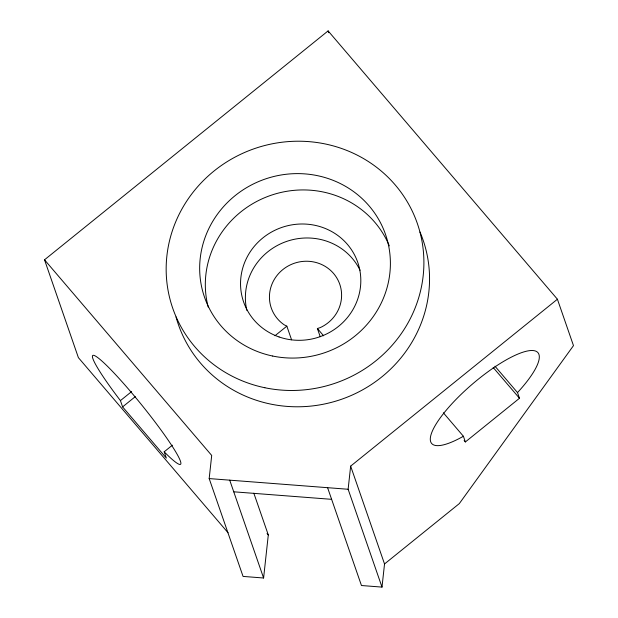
<?xml version="1.0" encoding="UTF-8"?>
<svg xmlns="http://www.w3.org/2000/svg" width="618" height="618" viewBox="0 0 618 618"><rect width="100%" height="100%" fill="white"/><g stroke="black" fill="none" stroke-linecap="round" stroke-linejoin="round"><path stroke-width="0.93" d="M253.844 493.218L268.297 534.949L263.6 578L243.059 576.416L209.178 478.579L211.704 455.443L44.519 259.807L328.112 30.9L557.413 299.228L573.481 345.632L459.321 503.593L384.527 563.964L382.001 587.1L361.46 585.524L327.586 487.679M382.001 587.1L348.127 489.263L350.653 466.126L557.413 299.228M120.425 400.611A69.896 7.022 51.1 0 1 98.926 358.517A69.896 7.022 51.1 0 1 165.964 436.965A69.896 7.022 51.1 0 1 164.179 451.812L166.35 458.092L122.596 406.891L120.425 400.611L131.634 391.565M122.596 406.891L135.303 396.632M274.971 335.744L286.845 326.157L291.58 339.83M164.179 451.812L172.399 445.176M464.118 440.48L465.369 441.947L519.483 398.262L517.513 392.584L494.964 366.204M320.217 336.71L317.382 328.506L320.17 327.64A36.246 34.732 -19.1 0 0 335.45 275.883A36.246 34.732 -19.1 0 0 280.472 271.657A36.246 34.732 -19.1 0 0 284.288 324.875L286.845 326.157M209.178 478.579L348.127 489.263M233.751 491.804L331.619 499.329M493.172 367.486L519.483 398.262M443.361 412.809L463.4 436.262L465.369 441.947M317.382 328.506L323.623 335.806M267.046 533.489L268.297 534.949M228.05 532.77L78.393 357.644L44.519 259.807M328.112 30.9L328.73 32.692M350.653 466.126L384.527 563.964M229.718 480.163L263.6 578M246.852 310.398A60.402 57.883 -19.1 0 1 286.149 241.584A60.402 57.883 -19.1 0 1 360.07 270.275M208.212 307.053A95.782 91.788 -19.1 0 1 271.364 195.172A95.782 91.788 -19.1 0 1 389.309 245.879M420.001 232.051A129.432 124.04 -19.1 0 1 341.453 399.305A129.432 124.04 -19.1 0 1 176.022 316.934M463.4 436.262A69.896 18.694 -40.5 0 1 439.143 419.413A69.896 18.694 -40.5 0 1 522.048 352.492A69.896 18.694 -40.5 0 1 517.513 392.584M279.089 336.964A60.402 57.883 -19.1 0 0 360.085 271.588A60.402 57.883 -19.1 0 0 262.866 237.907A60.402 57.883 -19.1 0 0 279.089 336.964M264.859 387.741A129.432 124.04 -19.1 0 0 418.618 227.401A129.432 124.04 -19.1 0 0 201.615 182.403A129.432 124.04 -19.1 0 0 264.859 387.741M272.7 356.045A95.782 91.788 -19.1 0 0 386.489 237.397A95.782 91.788 -19.1 0 0 225.902 204.094A95.782 91.788 -19.1 0 0 272.7 356.045"/></g></svg>
